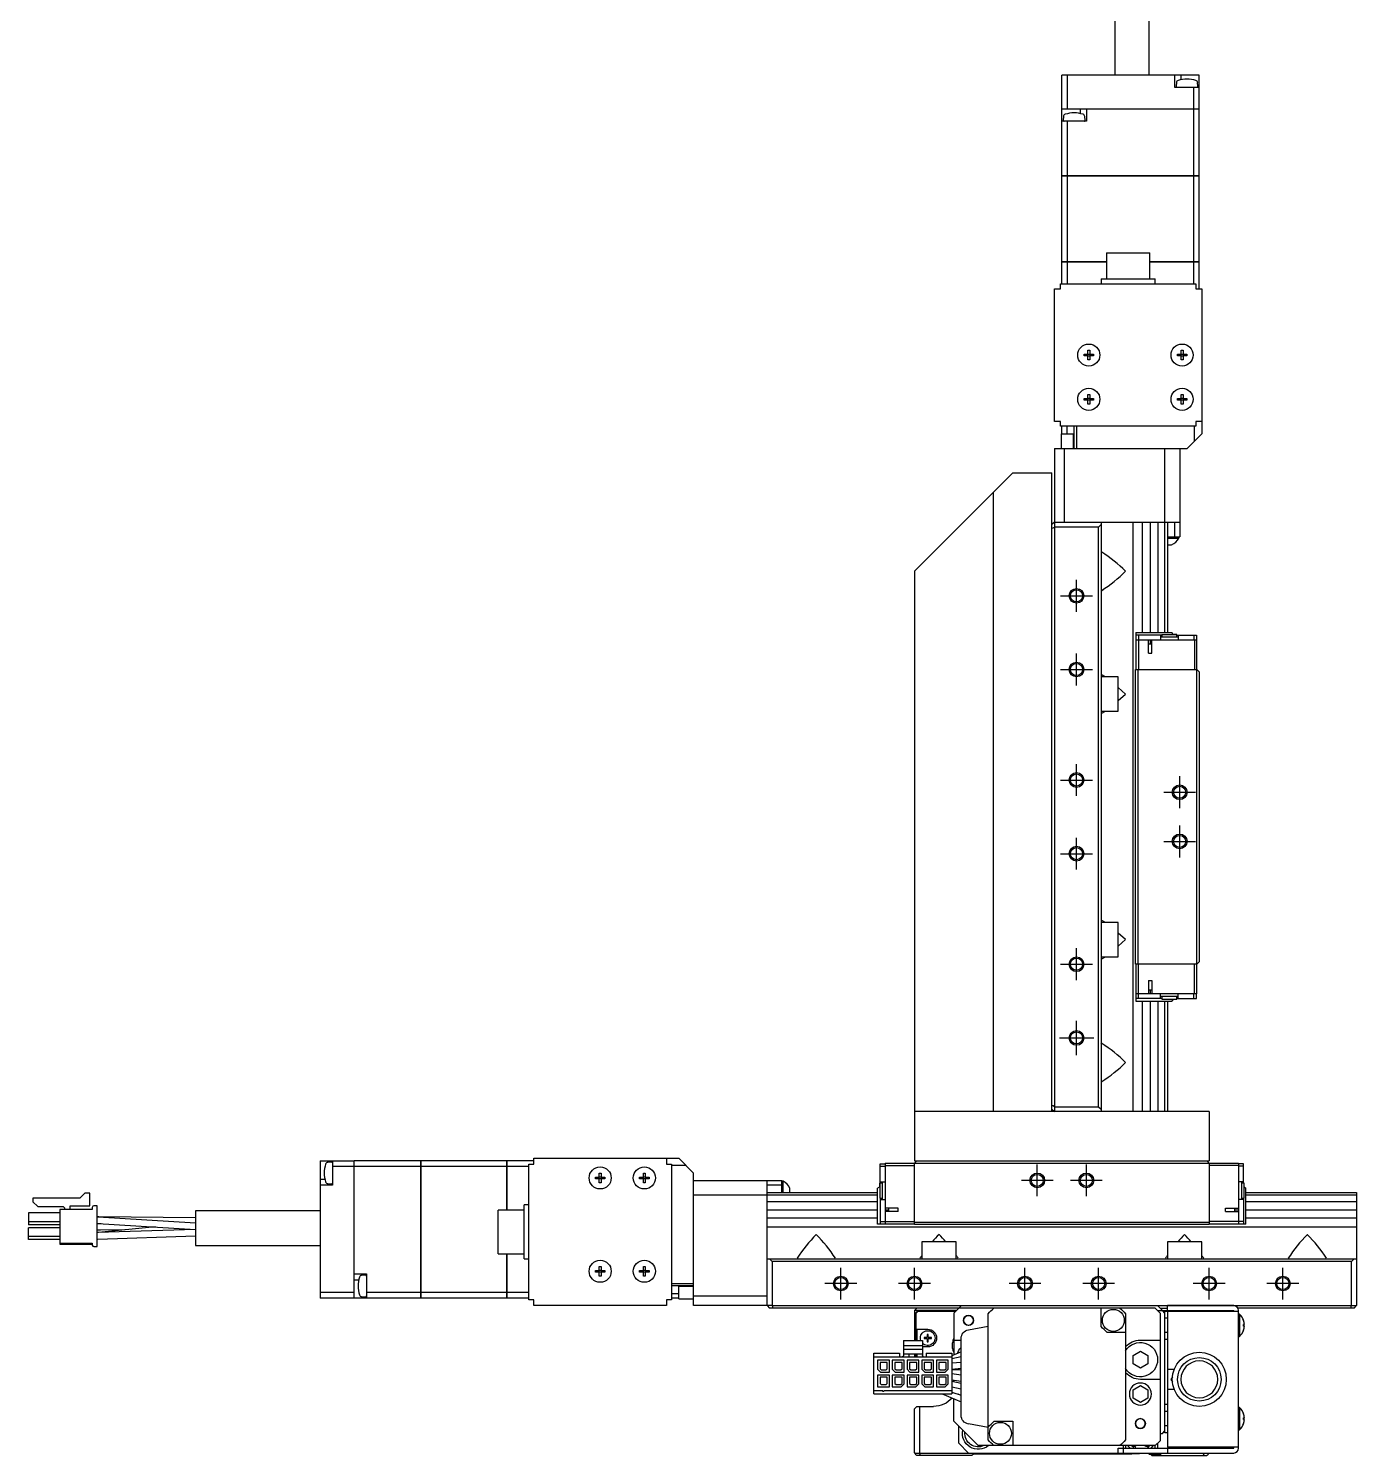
# Model space of a CAD drawing. Extents: x 0 to 1149, y -8 to 939.
# Drawn here: x 0 to 270.4, y 300.2 to 590.6 of the extents above; entities that cross this region are included whole.
import ezdxf

# ---------------------------------------------------------------- set-up
doc = ezdxf.new("R2010")
doc.units = 0
doc.header["$LTSCALE"] = 0.5
doc.linetypes.add('CENTER', pattern=[50.8, 31.75, -6.35, 6.35, -6.35])
for name, color, linetype in [('MSM_CENTER', 1, 'CENTER'), ('MSM_CONTINUOUS', 7, 'CONTINUOUS'), ('MSM_NARROW', 5, 'CONTINUOUS')]:
    doc.layers.add(name, color=color, linetype=linetype)

msp = doc.modelspace()

# ---------------------------------------------------------------- linework, layer by layer
at = {"layer": 'MSM_CENTER'}
for p, q in [((213.4, 471.9), (213.4, 478.4)), ((210.15, 475.15), (216.65, 475.15)), ((213.4, 456.9), (213.4, 463.4)), ((210.15, 460.15), (216.65, 460.15)), ((213.4, 434.4), (213.4, 440.9)), ((210.15, 437.65), (216.65, 437.65)), ((234.4, 431.9), (234.4, 438.4)), ((231.15, 435.15), (237.65, 435.15)), ((234.4, 421.9), (234.4, 428.4)), ((213.4, 419.4), (213.4, 425.9)), ((231.15, 425.15), (237.65, 425.15)), ((210.15, 422.65), (216.65, 422.65)), ((213.4, 396.9), (213.4, 403.4)), ((210.15, 400.15), (216.65, 400.15)), ((213.4, 381.65), (213.4, 388.65)), ((209.9, 385.15), (216.9, 385.15)), ((205.4, 352.92), (205.4, 359.38)), ((215.4, 352.92), (215.4, 359.38)), ((208.63, 356.15), (202.17, 356.15)), ((218.63, 356.15), (212.17, 356.15)), ((165.4, 331.92), (165.4, 338.38)), ((180.4, 331.92), (180.4, 338.38)), ((202.9, 331.92), (202.9, 338.38)), ((217.9, 331.92), (217.9, 338.38)), ((240.4, 331.92), (240.4, 338.38)), ((255.4, 331.92), (255.4, 338.38)), ((168.63, 335.15), (162.17, 335.15)), ((183.63, 335.15), (177.17, 335.15)), ((206.13, 335.15), (199.67, 335.15)), ((221.13, 335.15), (214.67, 335.15)), ((243.63, 335.15), (237.17, 335.15)), ((258.63, 335.15), (252.17, 335.15))]:
    msp.add_line(p, q, dxfattribs=at)
at = {"layer": 'MSM_CONTINUOUS'}
for p, q in [((221.17, 606.55), (221.17, 581.15)), ((228.17, 581.15), (228.17, 606.55)), ((210.4, 574.26), (210.4, 581.15)), ((238.4, 581.15), (210.4, 581.15)), ((211.55, 574.26), (211.55, 581.15)), ((233.4, 578.65), (233.4, 581.15)), ((234.65, 581.15), (234.65, 580.21)), ((238.4, 574.26), (238.4, 581.15)), ((238.4, 578.65), (233.4, 578.65)), ((233.74, 579.63), (233.67, 578.86)), ((237.25, 574.26), (237.25, 578.65)), ((238.13, 578.86), (238.06, 579.63)), ((210.4, 574.26), (238.4, 574.26)), ((210.4, 560.65), (210.4, 574.25)), ((210.4, 574.25), (238.4, 574.25)), ((210.41, 574.25), (210.41, 574.26)), ((210.74, 572.74), (210.67, 571.97)), ((211.56, 574.25), (211.56, 574.26)), ((214.15, 574.25), (214.15, 573.32)), ((215.13, 571.97), (215.06, 572.74)), ((215.4, 574.25), (215.4, 571.75)), ((237.24, 574.25), (237.24, 574.26)), ((237.25, 560.65), (237.25, 574.25)), ((238.39, 574.25), (238.39, 574.26)), ((238.4, 560.65), (238.4, 574.25)), ((215.4, 571.75), (210.4, 571.75)), ((211.55, 560.65), (211.55, 571.75)), ((210.4, 560.65), (238.4, 560.65)), ((210.4, 543.15), (210.4, 560.64)), ((238.4, 560.64), (210.4, 560.64)), ((210.41, 560.65), (210.41, 560.64)), ((211.55, 543.15), (211.55, 560.64)), ((211.56, 560.65), (211.56, 560.64)), ((237.24, 560.65), (237.24, 560.64)), ((237.25, 543.15), (237.25, 560.64)), ((238.39, 560.65), (238.39, 560.64)), ((238.4, 543.15), (238.4, 560.64)), ((219.47, 544.95), (228.32, 544.95)), ((219.47, 544.95), (219.47, 539.65)), ((228.32, 539.65), (228.32, 544.95)), ((210.4, 543.15), (219.47, 543.15)), ((210.4, 538.65), (210.4, 543.14)), ((219.47, 543.14), (210.4, 543.14)), ((210.41, 543.15), (210.41, 543.14)), ((211.55, 538.65), (211.55, 543.14)), ((211.56, 543.15), (211.56, 543.14)), ((228.32, 543.15), (238.4, 543.15)), ((238.4, 543.14), (228.32, 543.14)), ((237.24, 543.15), (237.24, 543.14)), ((237.25, 538.65), (237.25, 543.14)), ((238.39, 543.15), (238.39, 543.14)), ((238.4, 537.65), (238.4, 543.14)), ((208.9, 510.65), (208.9, 537.65)), ((208.9, 537.65), (210.1, 537.65)), ((210.1, 538.65), (237.7, 538.65)), ((210.1, 537.65), (210.1, 538.65)), ((218.4, 539.65), (229.4, 539.65)), ((218.4, 539.65), (218.4, 538.65)), ((229.4, 538.65), (229.4, 539.65)), ((237.7, 538.65), (237.7, 537.65)), ((237.7, 537.65), (238.9, 537.65)), ((238.9, 537.65), (238.9, 508.15)), ((214.93, 524.33), (215.72, 524.33)), ((214.93, 523.97), (214.93, 524.33)), ((215.72, 523.97), (214.93, 523.97)), ((215.7, 523.97), (215.7, 524.33)), ((215.72, 525.13), (216.08, 525.13)), ((215.72, 524.33), (215.72, 525.13)), ((215.72, 524.35), (216.08, 524.35)), ((215.72, 523.18), (215.72, 523.97)), ((216.08, 523.96), (215.72, 523.96)), ((216.08, 523.18), (215.72, 523.18)), ((216.08, 525.13), (216.08, 524.33)), ((216.08, 524.33), (216.87, 524.33)), ((216.08, 523.97), (216.08, 523.18)), ((216.87, 523.97), (216.08, 523.97)), ((216.1, 524.33), (216.1, 523.97)), ((216.87, 524.33), (216.87, 523.97)), ((233.93, 524.33), (234.72, 524.33)), ((233.93, 523.97), (233.93, 524.33)), ((234.72, 523.97), (233.93, 523.97)), ((234.7, 523.97), (234.7, 524.33)), ((234.72, 525.13), (235.08, 525.13)), ((234.72, 524.33), (234.72, 525.13)), ((234.72, 524.35), (235.08, 524.35)), ((234.72, 523.18), (234.72, 523.97)), ((235.08, 523.96), (234.72, 523.96)), ((235.08, 523.18), (234.72, 523.18)), ((235.08, 525.13), (235.08, 524.33)), ((235.08, 524.33), (235.87, 524.33)), ((235.08, 523.97), (235.08, 523.18)), ((235.87, 523.97), (235.08, 523.97)), ((235.1, 524.33), (235.1, 523.97)), ((235.87, 524.33), (235.87, 523.97)), ((214.93, 515.33), (215.72, 515.33)), ((214.93, 514.97), (214.93, 515.33)), ((215.72, 514.97), (214.93, 514.97)), ((215.7, 514.97), (215.7, 515.33)), ((215.72, 516.13), (216.08, 516.13)), ((215.72, 515.33), (215.72, 516.13)), ((215.72, 515.35), (216.08, 515.35)), ((215.72, 514.18), (215.72, 514.97)), ((216.08, 514.96), (215.72, 514.96)), ((216.08, 514.18), (215.72, 514.18)), ((216.08, 516.13), (216.08, 515.33)), ((216.08, 515.33), (216.87, 515.33)), ((216.08, 514.97), (216.08, 514.18)), ((216.87, 514.97), (216.08, 514.97)), ((216.1, 515.33), (216.1, 514.97)), ((216.87, 515.33), (216.87, 514.97)), ((233.93, 515.33), (234.72, 515.33)), ((233.93, 514.97), (233.93, 515.33)), ((234.72, 514.97), (233.93, 514.97)), ((234.7, 514.97), (234.7, 515.33)), ((234.72, 516.13), (235.08, 516.13)), ((234.72, 515.33), (234.72, 516.13)), ((234.72, 515.35), (235.08, 515.35)), ((234.72, 514.18), (234.72, 514.97)), ((235.08, 514.96), (234.72, 514.96)), ((235.08, 514.18), (234.72, 514.18)), ((235.08, 516.13), (235.08, 515.33)), ((235.08, 515.33), (235.87, 515.33)), ((235.08, 514.97), (235.08, 514.18)), ((235.87, 514.97), (235.08, 514.97)), ((235.1, 515.33), (235.1, 514.97)), ((235.87, 515.33), (235.87, 514.97)), ((210.1, 510.65), (208.9, 510.65)), ((210.1, 509.65), (210.1, 510.65)), ((237.7, 509.65), (210.1, 509.65)), ((210.4, 508.15), (210.4, 509.65)), ((211.4, 509.65), (211.4, 508.15)), ((212.9, 505.15), (212.9, 509.65)), ((213.4, 509.65), (213.4, 505.15)), ((237.4, 506.65), (237.4, 509.65)), ((238.9, 510.65), (237.7, 510.65)), ((237.7, 510.65), (237.7, 509.65)), ((210.3, 508.15), (212.8, 508.15)), ((210.3, 508.15), (210.3, 505.15)), ((212.8, 505.15), (212.8, 508.15)), ((235.9, 505.15), (238.9, 508.15)), ((208.9, 505.15), (235.9, 505.15)), ((208.9, 505.15), (208.9, 489.16)), ((210.9, 505.15), (210.9, 490.15)), ((231.4, 490.15), (231.4, 505.15)), ((234.4, 505.15), (234.4, 487.15)), ((200.4, 500.15), (180.4, 480.15)), ((200.4, 500.15), (208.4, 500.15)), ((208.4, 370.15), (208.4, 500.15)), ((196.4, 496.15), (196.4, 370.15)), ((208.9, 490.15), (208.4, 489.65)), ((208.9, 490.15), (234.4, 490.15)), ((208.91, 489.15), (208.91, 371.15)), ((217.9, 489.15), (208.91, 489.15)), ((218.4, 489.65), (217.9, 489.15)), ((217.9, 371.15), (217.9, 489.15)), ((218.4, 490.15), (218.4, 370.15)), ((224.9, 370.15), (224.9, 490.15)), ((226.79, 490.15), (226.79, 467.65)), ((228.4, 490.15), (228.4, 467.65)), ((230.01, 467.65), (230.01, 490.15)), ((231.39, 467.65), (231.39, 490.15)), ((231.9, 490.15), (231.9, 467.65)), ((233.4, 487.15), (233.4, 490.15)), ((231.9, 487.15), (234.4, 487.15)), ((231.9, 486.9), (234.25, 486.9)), ((231.9, 485.5), (232.74, 485.5)), ((234.25, 486.9), (234.25, 487.15)), ((218.4, 483.89), (218.52, 484.05)), ((180.4, 480.15), (180.4, 360.15)), ((218.4, 476.41), (218.52, 476.25)), ((225.5, 467.65), (232.83, 467.65)), ((225.5, 467.65), (225.5, 460.15)), ((230.8, 467.15), (225.5, 467.15)), ((237.9, 466.15), (225.5, 466.15)), ((226, 467.15), (226, 460.15)), ((228.05, 463.45), (228.05, 466.15)), ((228.05, 465.35), (228.75, 465.35)), ((228.4, 466.15), (228.4, 465.35)), ((228.75, 463.45), (228.75, 466.15)), ((230.5, 467.15), (230.5, 466.15)), ((234.1, 466.75), (230.5, 466.75)), ((233.8, 467.2), (230.8, 467.2)), ((230.8, 467.2), (230.8, 466.75)), ((233.1, 467.2), (232.83, 467.65)), ((233.8, 467.25), (233.07, 467.25)), ((233.8, 466.75), (233.8, 467.25)), ((233.8, 467.15), (237.8, 467.15)), ((234.1, 467.15), (234.1, 466.15)), ((237.3, 467.15), (237.3, 466.15)), ((237.4, 466.15), (237.4, 460.15)), ((237.8, 467.15), (237.8, 466.15)), ((237.9, 394.15), (237.9, 466.15)), ((228.05, 463.45), (228.75, 463.45)), ((218.52, 459.05), (218.4, 458.89)), ((219.27, 458.65), (218.52, 459.05)), ((225.4, 400.15), (225.4, 460.15)), ((225.4, 460.15), (237.9, 460.15)), ((225.9, 460.15), (225.9, 400.15)), ((237.9, 460.15), (238.4, 459.65)), ((238.4, 459.65), (238.4, 400.65)), ((221.9, 458.65), (218.4, 458.65)), ((221.9, 451.65), (221.9, 458.65)), ((223.4, 455.15), (221.9, 456.47)), ((221.9, 453.83), (223.4, 455.15)), ((218.4, 451.65), (221.9, 451.65)), ((218.4, 451.41), (218.52, 451.25)), ((218.52, 451.25), (219.27, 451.65)), ((218.52, 409.05), (218.4, 408.89)), ((221.9, 408.65), (218.4, 408.65)), ((219.27, 408.65), (218.52, 409.05)), ((221.9, 401.65), (221.9, 408.65)), ((223.4, 405.15), (221.9, 406.47)), ((221.9, 403.83), (223.4, 405.15)), ((218.4, 401.65), (221.9, 401.65)), ((218.4, 401.41), (218.52, 401.25)), ((218.52, 401.25), (219.27, 401.65)), ((237.9, 400.15), (225.4, 400.15)), ((225.5, 400.15), (225.5, 392.65)), ((226, 393.15), (226, 400.15)), ((237.4, 394.15), (237.4, 400.15)), ((238.4, 400.65), (237.9, 400.15)), ((228.05, 396.85), (228.05, 394.15)), ((228.05, 396.85), (228.75, 396.85)), ((228.75, 396.85), (228.75, 394.15)), ((237.9, 394.15), (225.5, 394.15)), ((230.8, 393.15), (225.5, 393.15)), ((225.5, 392.65), (232.83, 392.65)), ((226.79, 392.65), (226.79, 370.15)), ((228.05, 394.95), (228.75, 394.95)), ((228.4, 394.95), (228.4, 394.15)), ((228.4, 392.65), (228.4, 370.15)), ((230.01, 370.15), (230.01, 392.65)), ((230.5, 393.15), (230.5, 394.15)), ((234.1, 393.55), (230.5, 393.55)), ((230.8, 393.55), (230.8, 393.05)), ((230.8, 393.05), (233.8, 393.05)), ((231.39, 370.15), (231.39, 392.65)), ((231.9, 392.65), (231.9, 370.15)), ((233.07, 393.05), (232.83, 392.65)), ((233.8, 393.05), (233.8, 393.55)), ((233.8, 393.15), (237.8, 393.15)), ((234.1, 393.15), (234.1, 394.15)), ((237.3, 393.15), (237.3, 394.15)), ((237.8, 393.15), (237.8, 394.15)), ((218.4, 383.89), (218.52, 384.05)), ((218.4, 376.41), (218.52, 376.25)), ((240.4, 370.15), (180.4, 370.15)), ((208.4, 370.65), (208.9, 370.15)), ((208.9, 371.15), (208.9, 370.15)), ((208.91, 371.15), (217.9, 371.15)), ((217.9, 371.15), (218.4, 370.65)), ((240.4, 370.15), (240.4, 360.15)), ((102.9, 359.45), (102.9, 360.65)), ((102.9, 360.65), (132.4, 360.65)), ((129.9, 360.65), (129.9, 359.45)), ((135.4, 357.65), (132.4, 360.65)), ((59.4, 360.15), (59.4, 332.15)), ((59.4, 360.15), (66.29, 360.15)), ((61.69, 359.88), (60.92, 359.82)), ((61.9, 360.15), (61.9, 355.15)), ((66.29, 359), (61.9, 359)), ((66.29, 332.15), (66.29, 360.15)), ((66.3, 360.14), (66.29, 360.14)), ((66.3, 358.99), (66.29, 358.99)), ((79.9, 360.15), (66.3, 360.15)), ((66.3, 332.15), (66.3, 360.15)), ((79.9, 359), (66.3, 359)), ((79.9, 332.15), (79.9, 360.15)), ((79.9, 360.14), (79.91, 360.14)), ((79.9, 358.99), (79.91, 358.99)), ((79.91, 360.15), (79.91, 332.15)), ((97.4, 360.15), (79.91, 360.15)), ((97.4, 359), (79.91, 359)), ((97.4, 350.08), (97.4, 360.15)), ((97.4, 360.14), (97.41, 360.14)), ((97.4, 358.99), (97.41, 358.99)), ((97.41, 360.15), (97.41, 350.08)), ((102.9, 360.15), (97.41, 360.15)), ((101.9, 359), (97.41, 359)), ((101.9, 331.85), (101.9, 359.45)), ((101.9, 359.45), (102.9, 359.45)), ((116.22, 357.63), (116.58, 357.63)), ((116.22, 356.83), (116.22, 357.63)), ((116.58, 357.63), (116.58, 356.83)), ((125.22, 357.63), (125.58, 357.63)), ((125.22, 356.83), (125.22, 357.63)), ((125.58, 357.63), (125.58, 356.83)), ((129.9, 359.45), (130.9, 359.45)), ((130.9, 359.45), (130.9, 331.85)), ((133.9, 359.15), (130.9, 359.15)), ((135.4, 330.65), (135.4, 357.65)), ((173.4, 359.55), (174.4, 359.55)), ((173.4, 355.55), (173.4, 359.55)), ((173.4, 359.05), (174.4, 359.05)), ((174.4, 359.65), (174.4, 347.25)), ((174.4, 359.65), (246.4, 359.65)), ((174.4, 359.15), (180.4, 359.15)), ((180.4, 360.15), (240.4, 360.15)), ((180.4, 359.65), (180.9, 360.15)), ((180.4, 347.15), (180.4, 359.65)), ((239.9, 360.15), (240.4, 359.65)), ((240.4, 359.65), (240.4, 347.15)), ((246.4, 359.15), (240.4, 359.15)), ((246.4, 359.65), (246.4, 347.25)), ((247.4, 359.55), (246.4, 359.55)), ((247.4, 359.05), (246.4, 359.05)), ((247.4, 355.55), (247.4, 359.55)), ((59.4, 356.4), (60.34, 356.4)), ((61.9, 355.15), (59.4, 355.15)), ((60.92, 355.49), (61.69, 355.42)), ((115.43, 356.47), (115.43, 356.83)), ((115.43, 356.83), (116.22, 356.83)), ((116.22, 356.47), (115.43, 356.47)), ((116.2, 356.47), (116.2, 356.83)), ((116.22, 356.85), (116.58, 356.85)), ((116.22, 355.68), (116.22, 356.47)), ((116.58, 356.46), (116.22, 356.46)), ((116.58, 355.68), (116.22, 355.68)), ((116.58, 356.83), (117.37, 356.83)), ((116.58, 356.47), (116.58, 355.68)), ((117.37, 356.47), (116.58, 356.47)), ((116.6, 356.83), (116.6, 356.47)), ((117.37, 356.83), (117.37, 356.47)), ((124.43, 356.47), (124.43, 356.83)), ((124.43, 356.83), (125.22, 356.83)), ((125.22, 356.47), (124.43, 356.47)), ((125.2, 356.47), (125.2, 356.83)), ((125.22, 356.85), (125.58, 356.85)), ((125.22, 355.68), (125.22, 356.47)), ((125.58, 356.46), (125.22, 356.46)), ((125.58, 355.68), (125.22, 355.68)), ((125.58, 356.83), (126.37, 356.83)), ((125.58, 356.47), (125.58, 355.68)), ((126.37, 356.47), (125.58, 356.47)), ((125.6, 356.83), (125.6, 356.47)), ((126.37, 356.83), (126.37, 356.47)), ((135.4, 356.15), (153.4, 356.15)), ((150.4, 330.65), (150.4, 356.15)), ((153.4, 355.15), (150.4, 355.15)), ((153.4, 353.65), (153.4, 356.15)), ((153.65, 356), (153.4, 356)), ((153.65, 353.65), (153.65, 356)), ((155.05, 353.65), (155.05, 354.49)), ((173.35, 354.85), (172.9, 354.58)), ((172.9, 347.25), (172.9, 354.58)), ((173.3, 355.55), (173.3, 354.82)), ((173.8, 355.55), (173.3, 355.55)), ((173.35, 355.55), (173.35, 352.55)), ((173.4, 355.85), (174.4, 355.85)), ((173.8, 355.85), (173.8, 352.25)), ((247.4, 355.85), (246.4, 355.85)), ((247, 355.85), (247, 352.25)), ((247.5, 355.55), (247, 355.55)), ((247.5, 352.55), (247.5, 355.55)), ((247.5, 354.82), (247.9, 354.58)), ((247.9, 347.25), (247.9, 354.58)), ((0.89, 352.51), (0.89, 351.81)), ((10.43, 352.51), (0.89, 352.51)), ((0.89, 351.81), (1.89, 350.81)), ((11.45, 353.53), (10.43, 352.51)), ((12.45, 353.53), (11.45, 353.53)), ((12.45, 351), (12.45, 353.53)), ((150.4, 353.15), (135.4, 353.15)), ((150.4, 353.65), (172.9, 353.65)), ((172.9, 353.15), (150.4, 353.15)), ((172.9, 351.76), (150.4, 351.76)), ((173.35, 352.55), (173.8, 352.55)), ((173.4, 352.55), (173.4, 347.25)), ((173.4, 352.25), (174.4, 352.25)), ((247.4, 352.25), (246.4, 352.25)), ((247, 352.55), (247.5, 352.55)), ((247.4, 352.55), (247.4, 347.25)), ((247.9, 353.65), (270.4, 353.65)), ((270.4, 353.15), (247.9, 353.15)), ((270.4, 351.76), (247.9, 351.76)), ((270.4, 353.65), (270.4, 330.65)), ((0, 349.52), (0, 347.12)), ((6.35, 349.52), (0, 349.52)), ((1.89, 350.81), (7.02, 350.81)), ((12.98, 350.25), (6.35, 350.25)), ((6.35, 350.25), (6.35, 343.14)), ((7.3, 350.53), (7.3, 350.25)), ((8.45, 350.25), (8.45, 350.85)), ((8.6, 351), (12.45, 351)), ((12.98, 350.66), (12.98, 350.25)), ((14, 350.96), (13.28, 350.96)), ((14, 342.68), (14, 350.96)), ((14.33, 348.7), (14, 348.7)), ((14.2, 348.69), (14, 348.7)), ((34, 347.45), (14.2, 348.69)), ((34, 348.55), (14.33, 348.7)), ((34, 349.92), (34, 342.92)), ((59.4, 349.92), (34, 349.92)), ((95.6, 341.23), (95.6, 350.08)), ((100.9, 350.08), (95.6, 350.08)), ((100.9, 340.15), (100.9, 351.15)), ((101.9, 351.15), (100.9, 351.15)), ((150.4, 350.15), (172.9, 350.15)), ((177.1, 350.5), (174.4, 350.5)), ((174.4, 350.15), (175.2, 350.15)), ((177.1, 349.8), (174.4, 349.8)), ((175.2, 349.8), (175.2, 350.5)), ((177.1, 349.8), (177.1, 350.5)), ((243.7, 350.5), (246.4, 350.5)), ((243.7, 349.8), (243.7, 350.5)), ((243.7, 349.8), (246.4, 349.8)), ((245.6, 349.8), (245.6, 350.5)), ((245.6, 350.15), (246.4, 350.15)), ((247.9, 350.15), (270.4, 350.15)), ((6.35, 347.72), (0, 347.72)), ((6.35, 347.12), (0, 347.12)), ((0, 344.12), (0, 346.52)), ((6.35, 346.52), (0, 346.52)), ((14, 347.4), (14.12, 347.4)), ((14, 347.39), (14.78, 347.35)), ((14.67, 346.01), (14, 346.01)), ((34, 346.15), (14.07, 345.51)), ((14.12, 347.4), (33.98, 346.15)), ((25.85, 346.66), (14.28, 345.54)), ((19.52, 346.05), (14.67, 346.01)), ((150.4, 348.54), (172.9, 348.54)), ((270.4, 346.65), (150.4, 346.65)), ((180.4, 347.25), (172.9, 347.25)), ((173.4, 347.75), (180.4, 347.75)), ((180.4, 347.65), (240.4, 347.65)), ((240.4, 347.15), (180.4, 347.15)), ((247.4, 347.75), (240.4, 347.75)), ((247.9, 347.25), (240.4, 347.25)), ((247.9, 348.54), (270.4, 348.54)), ((6.35, 344.72), (0, 344.72)), ((6.35, 344.12), (0, 344.12)), ((6.35, 343.39), (12.98, 343.39)), ((6.35, 343.14), (12.98, 343.14)), ((12.98, 343.39), (12.98, 342.98)), ((14.28, 345.54), (14, 345.51)), ((14.07, 345.51), (14, 345.51)), ((14, 344.21), (14.12, 344.21)), ((14.12, 344.21), (34, 344.85)), ((34, 342.92), (59.4, 342.92)), ((181.9, 343.65), (181.9, 340.15)), ((188.9, 343.65), (181.9, 343.65)), ((188.9, 340.15), (188.9, 343.65)), ((238.9, 343.65), (231.9, 343.65)), ((231.9, 343.65), (231.9, 340.15)), ((238.9, 340.15), (238.9, 343.65)), ((13.28, 342.68), (14, 342.68)), ((95.6, 341.23), (100.9, 341.23)), ((97.4, 332.15), (97.4, 341.23)), ((97.41, 341.23), (97.41, 332.15)), ((100.9, 340.15), (101.9, 340.15)), ((150.4, 340.15), (270.4, 340.15)), ((150.9, 340.15), (151.4, 339.65)), ((156.66, 340.15), (156.5, 340.28)), ((164.14, 340.15), (164.3, 340.28)), ((181.66, 340.15), (181.5, 340.28)), ((189.14, 340.15), (189.3, 340.28)), ((231.66, 340.15), (231.5, 340.28)), ((239.14, 340.15), (239.3, 340.28)), ((256.66, 340.15), (256.5, 340.28)), ((264.14, 340.15), (264.3, 340.28)), ((269.4, 339.65), (269.9, 340.15)), ((66.3, 337.15), (68.8, 337.15)), ((68.8, 337.15), (68.8, 332.15)), ((115.43, 337.47), (115.43, 337.83)), ((115.43, 337.83), (116.22, 337.83)), ((116.22, 337.47), (115.43, 337.47)), ((116.2, 337.47), (116.2, 337.83)), ((116.22, 338.63), (116.58, 338.63)), ((116.22, 337.83), (116.22, 338.63)), ((116.22, 337.85), (116.58, 337.85)), ((116.22, 336.68), (116.22, 337.47)), ((116.58, 337.46), (116.22, 337.46)), ((116.58, 338.63), (116.58, 337.83)), ((116.58, 337.83), (117.37, 337.83)), ((116.58, 337.47), (116.58, 336.68)), ((117.37, 337.47), (116.58, 337.47)), ((116.6, 337.83), (116.6, 337.47)), ((117.37, 337.83), (117.37, 337.47)), ((124.43, 337.47), (124.43, 337.83)), ((124.43, 337.83), (125.22, 337.83)), ((125.22, 337.47), (124.43, 337.47)), ((125.2, 337.47), (125.2, 337.83)), ((125.22, 338.63), (125.58, 338.63)), ((125.22, 337.83), (125.22, 338.63)), ((125.22, 337.85), (125.58, 337.85)), ((125.22, 336.68), (125.22, 337.47)), ((125.58, 337.46), (125.22, 337.46)), ((125.58, 338.63), (125.58, 337.83)), ((125.58, 337.83), (126.37, 337.83)), ((125.58, 337.47), (125.58, 336.68)), ((126.37, 337.47), (125.58, 337.47)), ((125.6, 337.83), (125.6, 337.47)), ((126.37, 337.83), (126.37, 337.47)), ((269.4, 339.65), (151.4, 339.65)), ((151.4, 339.65), (151.4, 330.66)), ((269.4, 330.66), (269.4, 339.65)), ((66.3, 335.9), (67.23, 335.9)), ((68.58, 336.88), (67.81, 336.82)), ((116.58, 336.68), (116.22, 336.68)), ((125.58, 336.68), (125.22, 336.68)), ((130.9, 335.15), (135.4, 335.15)), ((135.4, 334.65), (130.9, 334.65)), ((132.4, 332.05), (132.4, 334.55)), ((135.4, 334.55), (132.4, 334.55)), ((66.29, 333.31), (59.4, 333.31)), ((66.29, 332.15), (59.4, 332.15)), ((66.3, 333.32), (66.29, 333.32)), ((66.3, 332.16), (66.29, 332.16)), ((79.9, 332.15), (66.3, 332.15)), ((67.81, 332.49), (68.58, 332.42)), ((79.9, 333.31), (68.8, 333.31)), ((79.9, 333.32), (79.91, 333.32)), ((79.9, 332.16), (79.91, 332.16)), ((97.4, 333.31), (79.91, 333.31)), ((97.4, 332.15), (79.91, 332.15)), ((97.4, 333.32), (97.41, 333.32)), ((97.4, 332.16), (97.41, 332.16)), ((101.9, 333.31), (97.41, 333.31)), ((101.9, 332.15), (97.41, 332.15)), ((102.9, 331.85), (101.9, 331.85)), ((102.9, 330.65), (102.9, 331.85)), ((130.9, 331.85), (129.9, 331.85)), ((129.9, 331.85), (129.9, 330.65)), ((130.9, 333.15), (132.4, 333.15)), ((132.4, 332.15), (130.9, 332.15)), ((132.4, 332.05), (135.4, 332.05)), ((135.4, 332.65), (150.4, 332.65)), ((129.9, 330.65), (102.9, 330.65)), ((151.4, 330.65), (135.4, 330.65)), ((150.4, 330.65), (150.9, 330.15)), ((229.4, 330.15), (150.9, 330.15)), ((151.4, 330.66), (269.4, 330.66)), ((180.9, 330.15), (180.4, 329.65)), ((180.4, 329.65), (180.4, 323.53)), ((188.9, 329.65), (180.4, 329.65)), ((181.1, 329.65), (180.6, 329.15)), ((180.6, 329.15), (180.6, 323.53)), ((181.15, 329.55), (180.65, 329.05)), ((180.65, 329.05), (180.65, 325.85)), ((181.15, 329.55), (188.8, 329.55)), ((189.4, 330.15), (188.4, 329.15)), ((188.4, 329.15), (188.4, 320.62)), ((189.9, 330.65), (189.4, 330.15)), ((189.9, 330.65), (229.9, 330.65)), ((195.4, 303.31), (195.4, 329)), ((218.4, 326.4), (218.4, 330.15)), ((223.4, 329), (223.4, 303.31)), ((230.4, 329.15), (229.4, 330.15)), ((230.9, 329.65), (229.9, 330.65)), ((229.9, 329.65), (245.4, 329.65)), ((230.4, 330.15), (231.9, 330.15)), ((230.4, 329.15), (230.4, 303.15)), ((231.4, 329.15), (230.9, 329.65)), ((231, 329.55), (239.65, 329.55)), ((231.4, 304.77), (231.4, 329.54)), ((245.4, 329.54), (231.4, 329.54)), ((245.4, 330.65), (231.9, 330.65)), ((231.9, 329.65), (231.9, 330.65)), ((231.9, 329.45), (231.9, 301.85)), ((246.4, 329.45), (231.9, 329.45)), ((239.65, 329.55), (239.66, 329.54)), ((239.7, 329.65), (239.81, 329.54)), ((240.4, 329.54), (240.4, 329.65)), ((245.4, 329.45), (245.4, 329.65)), ((269.9, 330.15), (246.27, 330.15)), ((246.4, 301.65), (246.4, 329.65)), ((246.58, 328.9), (246.4, 328.9)), ((246.58, 328.9), (246.58, 324.4)), ((269.4, 330.65), (270.4, 330.65)), ((269.9, 330.15), (270.4, 330.65)), ((180.65, 325.85), (183.1, 325.85)), ((180.85, 325.85), (180.85, 323.53)), ((191.39, 325.75), (195.4, 326.45)), ((231.9, 328.1), (231.4, 328.1)), ((247.43, 327.63), (247.44, 327.63)), ((247.43, 326.47), (247.43, 326.83)), ((247.43, 326.83), (247.59, 326.83)), ((247.59, 326.47), (247.43, 326.47)), ((247.44, 325.68), (247.43, 325.68)), ((178.15, 323.53), (178.15, 320.5)), ((178.15, 323.53), (182.01, 323.53)), ((178.15, 322.51), (182.01, 322.51)), ((182.01, 323.53), (182.01, 320.5)), ((182.97, 324.18), (182.35, 324.18)), ((182.35, 324.18), (182.35, 323.93)), ((182.35, 323.93), (182.97, 323.93)), ((183.22, 324.8), (182.97, 324.8)), ((182.97, 324.8), (182.97, 324.18)), ((182.97, 323.93), (182.97, 323.3)), ((182.97, 323.3), (183.22, 323.3)), ((183.22, 324.18), (183.22, 324.8)), ((183.85, 324.18), (183.22, 324.18)), ((183.22, 323.3), (183.22, 323.93)), ((183.22, 323.93), (183.85, 323.93)), ((183.85, 323.93), (183.85, 324.18)), ((188.17, 321.92), (188.17, 323.08)), ((188.4, 323.65), (189.9, 323.65)), ((189.9, 308.33), (189.9, 323.97)), ((223.4, 325.15), (219.65, 325.15)), ((226.4, 323.65), (230.4, 323.65)), ((231.9, 325.21), (231.4, 325.21)), ((231.9, 323.77), (231.4, 323.77)), ((246.4, 324.4), (246.58, 324.4)), ((172.15, 312.68), (172.15, 320.96)), ((172.15, 320.96), (177.35, 320.96)), ((172.15, 320.25), (188, 320.25)), ((172.88, 319.52), (172.88, 317.72)), ((175.28, 319.52), (172.88, 319.52)), ((175.28, 317.12), (175.28, 319.52)), ((175.88, 319.52), (175.88, 317.72)), ((178.28, 319.52), (175.88, 319.52)), ((177.35, 320.96), (177.35, 320.25)), ((178.15, 321.81), (182.01, 321.81)), ((178.15, 320.81), (182.01, 320.81)), ((178.28, 317.12), (178.28, 319.52)), ((178.88, 319.52), (178.88, 317.72)), ((181.28, 319.52), (178.88, 319.52)), ((179.25, 320.81), (179.25, 320.25)), ((180.4, 320.81), (180.4, 320.25)), ((180.6, 320.25), (180.6, 320.81)), ((180.6, 320.5), (180.65, 320.5)), ((180.65, 320.81), (180.65, 320.25)), ((180.9, 320.81), (180.9, 320.25)), ((181.28, 317.12), (181.28, 319.52)), ((181.88, 319.52), (181.88, 317.72)), ((184.28, 319.52), (181.88, 319.52)), ((183.1, 322.25), (182.01, 322.25)), ((182.81, 320.96), (182.81, 320.25)), ((182.81, 320.96), (188, 320.96)), ((184.28, 317.12), (184.28, 319.52)), ((184.88, 319.52), (184.88, 317.12)), ((187.28, 319.52), (184.88, 319.52)), ((187.28, 317.72), (187.28, 319.52)), ((189.9, 321.26), (188, 320.45)), ((188, 320.96), (188, 312.68)), ((188, 319.91), (189.9, 320.32)), ((224.9, 320.52), (226.4, 321.39)), ((224.9, 318.79), (224.9, 320.52)), ((226.4, 321.39), (227.9, 320.52)), ((227.9, 320.52), (227.9, 318.79)), ((172.88, 317.72), (173.48, 317.12)), ((173.39, 319.07), (173.39, 317.82)), ((174.86, 319.07), (173.39, 319.07)), ((173.39, 317.82), (173.64, 317.57)), ((173.48, 317.12), (175.28, 317.12)), ((173.64, 317.57), (174.61, 317.57)), ((174.61, 317.57), (174.86, 317.82)), ((174.86, 317.82), (174.86, 319.07)), ((175.88, 317.72), (176.48, 317.12)), ((176.39, 319.07), (176.39, 317.82)), ((177.86, 319.07), (176.39, 319.07)), ((176.39, 317.82), (176.64, 317.57)), ((176.48, 317.12), (178.28, 317.12)), ((176.64, 317.57), (177.61, 317.57)), ((177.61, 317.57), (177.86, 317.82)), ((177.86, 317.82), (177.86, 319.07)), ((178.88, 317.72), (179.48, 317.12)), ((179.39, 319.07), (179.39, 317.82)), ((180.86, 319.07), (179.39, 319.07)), ((179.39, 317.82), (179.64, 317.57)), ((179.48, 317.12), (181.28, 317.12)), ((179.64, 317.57), (180.61, 317.57)), ((180.61, 317.57), (180.86, 317.82)), ((180.86, 317.82), (180.86, 319.07)), ((181.88, 317.72), (182.48, 317.12)), ((182.39, 319.07), (182.39, 317.82)), ((183.86, 319.07), (182.39, 319.07)), ((182.39, 317.82), (182.64, 317.57)), ((182.48, 317.12), (184.28, 317.12)), ((182.64, 317.57), (183.61, 317.57)), ((183.61, 317.57), (183.86, 317.82)), ((183.86, 317.82), (183.86, 319.07)), ((184.88, 317.12), (186.68, 317.12)), ((185.39, 319.07), (185.39, 317.82)), ((186.86, 319.07), (185.39, 319.07)), ((185.39, 317.82), (185.64, 317.57)), ((185.64, 317.57), (186.61, 317.57)), ((186.61, 317.57), (186.86, 317.82)), ((187.28, 317.72), (186.68, 317.12)), ((186.86, 317.82), (186.86, 319.07)), ((189.9, 319.09), (188, 318.93)), ((188, 317.73), (189.9, 317.89)), ((189.9, 317.56), (188, 317.52)), ((189.9, 316.49), (188, 316.76)), ((188.17, 317.53), (188.17, 317.74)), ((188.4, 317.76), (188.4, 317.53)), ((226.4, 317.92), (224.9, 318.79)), ((227.9, 318.79), (226.4, 317.92)), ((233.28, 317.65), (231.9, 317.65)), ((175.28, 316.52), (172.88, 316.52)), ((172.88, 316.52), (172.88, 314.12)), ((172.88, 314.12), (175.28, 314.12)), ((173.39, 316.07), (173.39, 314.82)), ((174.86, 316.07), (173.39, 316.07)), ((173.39, 314.82), (173.64, 314.57)), ((173.64, 314.57), (174.61, 314.57)), ((174.61, 314.57), (174.86, 314.82)), ((174.86, 314.82), (174.86, 316.07)), ((175.28, 314.12), (175.28, 316.52)), ((175.88, 316.52), (175.88, 314.12)), ((178.28, 316.52), (175.88, 316.52)), ((175.88, 314.12), (177.68, 314.12)), ((176.39, 316.07), (176.39, 314.82)), ((177.86, 316.07), (176.39, 316.07)), ((176.39, 314.82), (176.64, 314.57)), ((176.64, 314.57), (177.61, 314.57)), ((177.61, 314.57), (177.86, 314.82)), ((177.68, 314.12), (178.28, 314.72)), ((177.86, 314.82), (177.86, 316.07)), ((178.28, 314.72), (178.28, 316.52)), ((181.28, 316.52), (178.88, 316.52)), ((178.88, 316.52), (178.88, 314.12)), ((178.88, 314.12), (180.68, 314.12)), ((179.39, 316.07), (179.39, 314.82)), ((180.86, 316.07), (179.39, 316.07)), ((179.39, 314.82), (179.64, 314.57)), ((179.64, 314.57), (180.61, 314.57)), ((180.61, 314.57), (180.86, 314.82)), ((180.68, 314.12), (181.28, 314.72)), ((180.86, 314.82), (180.86, 316.07)), ((181.28, 314.72), (181.28, 316.52)), ((181.88, 316.52), (181.88, 314.72)), ((184.28, 316.52), (181.88, 316.52)), ((182.48, 314.12), (181.88, 314.72)), ((182.39, 316.07), (182.39, 314.82)), ((183.86, 316.07), (182.39, 316.07)), ((182.39, 314.82), (182.64, 314.57)), ((182.48, 314.12), (184.28, 314.12)), ((182.64, 314.57), (183.61, 314.57)), ((183.61, 314.57), (183.86, 314.82)), ((183.86, 314.82), (183.86, 316.07)), ((184.28, 314.12), (184.28, 316.52)), ((184.88, 316.52), (184.88, 314.12)), ((187.28, 316.52), (184.88, 316.52)), ((184.88, 314.12), (186.68, 314.12)), ((185.39, 316.07), (185.39, 314.82)), ((186.86, 316.07), (185.39, 316.07)), ((185.39, 314.82), (185.64, 314.57)), ((185.64, 314.57), (186.61, 314.57)), ((186.61, 314.57), (186.86, 314.82)), ((186.68, 314.12), (187.28, 314.72)), ((186.86, 314.82), (186.86, 316.07)), ((187.28, 314.72), (187.28, 316.52)), ((188, 315.55), (189.9, 315.28)), ((188, 315.26), (189.9, 314.9)), ((189.9, 313.68), (188, 314.04)), ((188.4, 315.18), (188.4, 315.49)), ((224.9, 313.52), (226.4, 314.39)), ((230.4, 315.65), (226.4, 315.65)), ((226.4, 314.39), (227.9, 313.52)), ((232.92, 316.17), (232.63, 315.65)), ((232.63, 315.65), (232.92, 315.14)), ((172.15, 313.39), (173.93, 313.39)), ((172.15, 312.68), (188, 312.68)), ((173.93, 313.29), (173.93, 313.39)), ((174.23, 313.39), (188, 313.39)), ((174.23, 313.39), (174.23, 313.29)), ((186.05, 312.68), (189.9, 311.05)), ((188, 313.03), (189.9, 312.42)), ((188.4, 307.15), (188.4, 311.69)), ((189.88, 312.36), (189.27, 312.62)), ((224.9, 311.79), (224.9, 313.52)), ((226.4, 310.92), (224.9, 311.79)), ((227.9, 311.79), (226.4, 310.92)), ((227.9, 313.52), (227.9, 311.79)), ((231.9, 313.65), (233.28, 313.65)), ((180.4, 309.65), (180.9, 310.15)), ((180.4, 300.66), (180.4, 309.65)), ((180.9, 310.15), (184.3, 310.15)), ((181.4, 310.15), (181.4, 300.65)), ((231.9, 310.54), (231.4, 310.54)), ((231.9, 309.1), (231.4, 309.1)), ((246.58, 309.9), (246.4, 309.9)), ((246.58, 309.9), (246.58, 305.4)), ((247.43, 308.63), (247.44, 308.63)), ((188.4, 307.15), (193.4, 302.15)), ((189.4, 302.65), (189.4, 306.15)), ((195.4, 305.85), (191.39, 306.56)), ((196.65, 307.15), (200.4, 307.15)), ((200.4, 307.15), (200.4, 302.15)), ((230.9, 304.65), (231.4, 305.15)), ((231.9, 306.21), (231.4, 306.21)), ((246.4, 305.4), (246.58, 305.4)), ((247.43, 307.47), (247.43, 307.83)), ((247.43, 307.83), (247.59, 307.83)), ((247.59, 307.47), (247.43, 307.47)), ((247.44, 306.68), (247.43, 306.68)), ((189.4, 302.65), (191.4, 300.65)), ((229.4, 302.15), (193.4, 302.15)), ((222.9, 302.15), (222.9, 300.65)), ((223.4, 302.15), (223.4, 301.65)), ((224.3, 301.65), (223.8, 302.15)), ((227.84, 301.65), (228.3, 302.15)), ((229, 302.15), (228.5, 301.65)), ((229.4, 302.15), (230.4, 303.15)), ((229.4, 301.65), (229.4, 302.15)), ((229.9, 302.65), (229.9, 301.65)), ((230.4, 304.65), (230.9, 304.65)), ((231.9, 304.77), (231.4, 304.77)), ((180.4, 300.65), (245.4, 300.65)), ((192.1, 300.15), (180.9, 300.15)), ((181.61, 300.15), (181.4, 300.65)), ((192.4, 300.45), (192.1, 300.15)), ((224.6, 300.45), (192.4, 300.45)), ((221.9, 300.65), (221.9, 301.65)), ((221.9, 301.65), (245.4, 301.65)), ((223.1, 300.45), (223.3, 300.65)), ((223.1, 300.45), (223.3, 300.65)), ((224.6, 300.45), (224.8, 300.65)), ((224.7, 300.55), (226.25, 300.55)), ((224.9, 302.06), (224.9, 301.65)), ((224.9, 302.05), (225.2, 302.05)), ((225.2, 302.05), (225.2, 302.06)), ((225.31, 301.94), (225.2, 302.05)), ((226.25, 300.55), (226.25, 300.65)), ((227.9, 301.65), (227.9, 301.72)), ((228.2, 300.45), (228, 300.65)), ((228.2, 300.45), (230.4, 300.45)), ((228.7, 300.15), (228.4, 300.45)), ((228.7, 300.15), (239.89, 300.15)), ((230.4, 300.45), (230.4, 300.65)), ((230.4, 300.45), (230.7, 300.15)), ((246.4, 301.85), (231.9, 301.85)), ((231.9, 301.65), (231.9, 300.65)), ((239.4, 300.65), (239.19, 300.15)), ((239.4, 301.65), (239.6, 301.85)), ((240.4, 301.85), (240.4, 301.65)), ((245.4, 301.65), (245.4, 301.85))]:
    msp.add_line(p, q, dxfattribs=at)
for centre, radius in [((215.9, 524.15), 2.25), ((234.9, 524.15), 2.25), ((215.9, 515.15), 2.25), ((234.9, 515.15), 2.25), ((213.4, 475.15), 1.23), ((213.4, 460.15), 1.23), ((213.4, 437.65), 1.23), ((234.4, 435.15), 1.23), ((234.4, 425.15), 1.23), ((213.4, 422.65), 1.23), ((213.4, 400.15), 1.23), ((213.4, 385.15), 1.23), ((116.4, 356.65), 2.25), ((125.4, 356.65), 2.25), ((205.4, 356.15), 1.23), ((215.4, 356.15), 1.23), ((116.4, 337.65), 2.25), ((125.4, 337.65), 2.25), ((165.4, 335.15), 1.23), ((180.4, 335.15), 1.23), ((202.9, 335.15), 1.23), ((217.9, 335.15), 1.23), ((240.4, 335.15), 1.23), ((255.4, 335.15), 1.23), ((191.4, 327.65), 1.01), ((220.9, 327.65), 2.23), ((238.4, 315.65), 5.5), ((238.4, 315.65), 4.43), ((197.9, 304.65), 2.23), ((226.4, 306.65), 1.01)]:
    msp.add_circle(centre, radius, dxfattribs=at)
at = {"layer": 'MSM_CONTINUOUS', "extrusion": (0, 0, -1)}
for centre, radius in [((-191.4, 327.65), 1), ((-238.4, 315.65), 3.75), ((-226.4, 312.65), 2.25), ((-226.4, 306.65), 1)]:
    msp.add_circle(centre, radius, dxfattribs=at)
at = {"layer": 'MSM_CONTINUOUS'}
for centre, radius, start, end in [((233.87, 578.84), 0.2, 175, 251.8051), ((234.23, 579.58), 0.5, 107.6292, 175), ((235.9, 574.34), 6, 72.3708, 107.6292), ((237.57, 579.58), 0.5, 5, 72.3708), ((237.93, 578.84), 0.2, 288.1949, 5), ((211.23, 572.69), 0.5, 107.6292, 175), ((212.9, 567.45), 6, 72.3708, 107.6292), ((214.57, 572.69), 0.5, 5, 72.3708), ((210.87, 571.95), 0.2, 175, 270), ((214.93, 571.95), 0.2, 270, 5), ((208.37, 489.74), 0.794, 272.4308, 312.2411), ((209.9, 490.65), 1.8, 236.251, 236.4427), ((231.4, 488.47), 3.25, 294.3004, 331.2734), ((201.6, 457.89), 31.15, 45.6019, 57.107), ((201.6, 502.41), 31.15, 302.893, 314.3981), ((201.6, 357.89), 31.15, 45.6019, 57.107), ((201.6, 402.41), 31.15, 302.893, 314.3981), ((208.37, 370.56), 0.794, 47.7589, 87.5692), ((209.9, 369.65), 1.8, 123.5573, 123.749), ((66.21, 357.65), 6, 162.3708, 197.6292), ((60.97, 359.32), 0.5, 95, 162.3708), ((61.71, 359.68), 0.2, 18.1949, 95), ((60.97, 355.99), 0.5, 197.6292, 265), ((61.71, 355.62), 0.2, 265, 341.8051), ((152.09, 353.15), 3.25, 24.3004, 61.2734), ((13.28, 350.66), 0.3, 90, 180), ((13.28, 342.98), 0.3, 180, 270), ((182.83, 323.2), 31.38, 135.6092, 147.0188), ((137.97, 323.2), 31.38, 32.9812, 44.3908), ((207.83, 323.2), 31.38, 135.6092, 139.326), ((162.97, 323.2), 31.38, 40.674, 44.3908), ((257.83, 323.2), 31.38, 135.6092, 139.326), ((212.97, 323.2), 31.38, 40.674, 44.3908), ((282.83, 323.2), 31.38, 135.6092, 147.0188), ((237.97, 323.2), 31.38, 32.9812, 44.3908), ((207.83, 323.2), 31.38, 145.7006, 147.0188), ((162.97, 323.2), 31.38, 32.9812, 34.2994), ((257.83, 323.2), 31.38, 145.7006, 147.0188), ((212.97, 323.2), 31.38, 32.9812, 34.2994), ((73.1, 334.65), 6, 162.3708, 197.6292), ((67.86, 336.32), 0.5, 95, 162.3708), ((68.6, 336.68), 0.2, 0, 95), ((67.86, 332.99), 0.5, 197.6292, 265), ((68.6, 332.62), 0.2, 265, 360), ((149.9, 331.65), 1.8, 326.251, 326.4427), ((150.81, 330.12), 0.794, 2.4308, 42.2411), ((245.4, 329.65), 1, 0, 90), ((244.6, 326.65), 3, 19.0021, 48.5904), ((269.99, 330.12), 0.794, 137.7589, 177.5692), ((270.9, 331.65), 1.8, 213.5573, 213.749), ((244.6, 326.65), 3, 311.4096, 340.9979), ((244.6, 326.65), 2.99, 3.446, 18.9685), ((244.6, 326.65), 2.99, 341.0315, 356.554), ((189.97, 323.08), 1.8, 150.7305, 179.9999), ((189.47, 321.92), 1.3, 180, 214.5884), ((244.6, 307.65), 3, 19.0021, 48.5904), ((244.6, 307.65), 2.99, 3.446, 18.9685), ((244.6, 307.65), 3, 311.4096, 340.9979), ((244.6, 307.65), 2.99, 341.0315, 356.554), ((225.05, 303.3), 1.25, 246.9261, 293.0739), ((227.75, 303.3), 1.25, 246.9261, 293.0739), ((181.9, 301.65), 1.8, 213.5573, 236.4427), ((226.55, 302.1), 1.25, 181.132, 201.1002), ((238.9, 301.65), 1.8, 303.5573, 326.251), ((245.4, 301.65), 1, 270, 0)]:
    msp.add_arc(centre, radius, start, end, dxfattribs=at)
at = {"layer": 'MSM_CONTINUOUS', "extrusion": (0, 0, -1)}
for centre, radius, start, end in [((-7.02, 350.53), 0.28, 90, 180), ((-8.6, 350.85), 0.15, 0, 90), ((-209.4, 316.15), 19, 42.5374, 47.4626), ((-209.4, 316.15), 19, 132.5374, 137.4636), ((-183.1, 324.05), 1.5, 339.7843, 316.6076), ((-183.1, 324.05), 1.8, 90, 270), ((-191.7, 323.97), 1.8, 0, 80), ((-232.45, 339.2), 19, 312.3336, 317.6664), ((-226.4, 319.65), 4, 41.4096, 90), ((-226.4, 319.65), 3.5, 31.0027, 328.9973), ((-177.9, 320.5), 0.25, 180, 270), ((-182.26, 320.5), 0.25, 270, 0), ((-192.4, 319.65), 3.5, 21.4969, 44.4153), ((-192.4, 319.65), 3.5, 323.1957, 328.8768), ((-226.4, 319.65), 4, 270, 318.5904), ((-174.08, 313.29), 0.15, 180, 0), ((-184.3, 315.15), 5, 221.5305, 270), ((-191.7, 308.33), 1.8, 280, 0), ((-193.4, 304.65), 3.25, 230.2849, 12.0485), ((-209.45, 293.11), 19, 42.3336, 47.6664), ((-193.4, 304.65), 2.75, 245.38, 4.9973), ((-209.4, 316.15), 19, 312.5364, 317.4626), ((-209.4, 316.15), 19, 222.5364, 227.4636)]:
    msp.add_arc(centre, radius, start, end, dxfattribs=at)
at = {"layer": 'MSM_NARROW'}
for centre in [(213.4, 475.15), (213.4, 460.15), (213.4, 437.65), (234.4, 435.15), (213.4, 422.65), (234.4, 425.15), (213.4, 400.15), (213.4, 385.15), (205.4, 356.15), (215.4, 356.15), (165.4, 335.15), (180.4, 335.15), (202.9, 335.15), (217.9, 335.15), (240.4, 335.15), (255.4, 335.15)]:
    msp.add_circle(centre, 1.5, dxfattribs=at)

doc.saveas('drawing.dxf')
